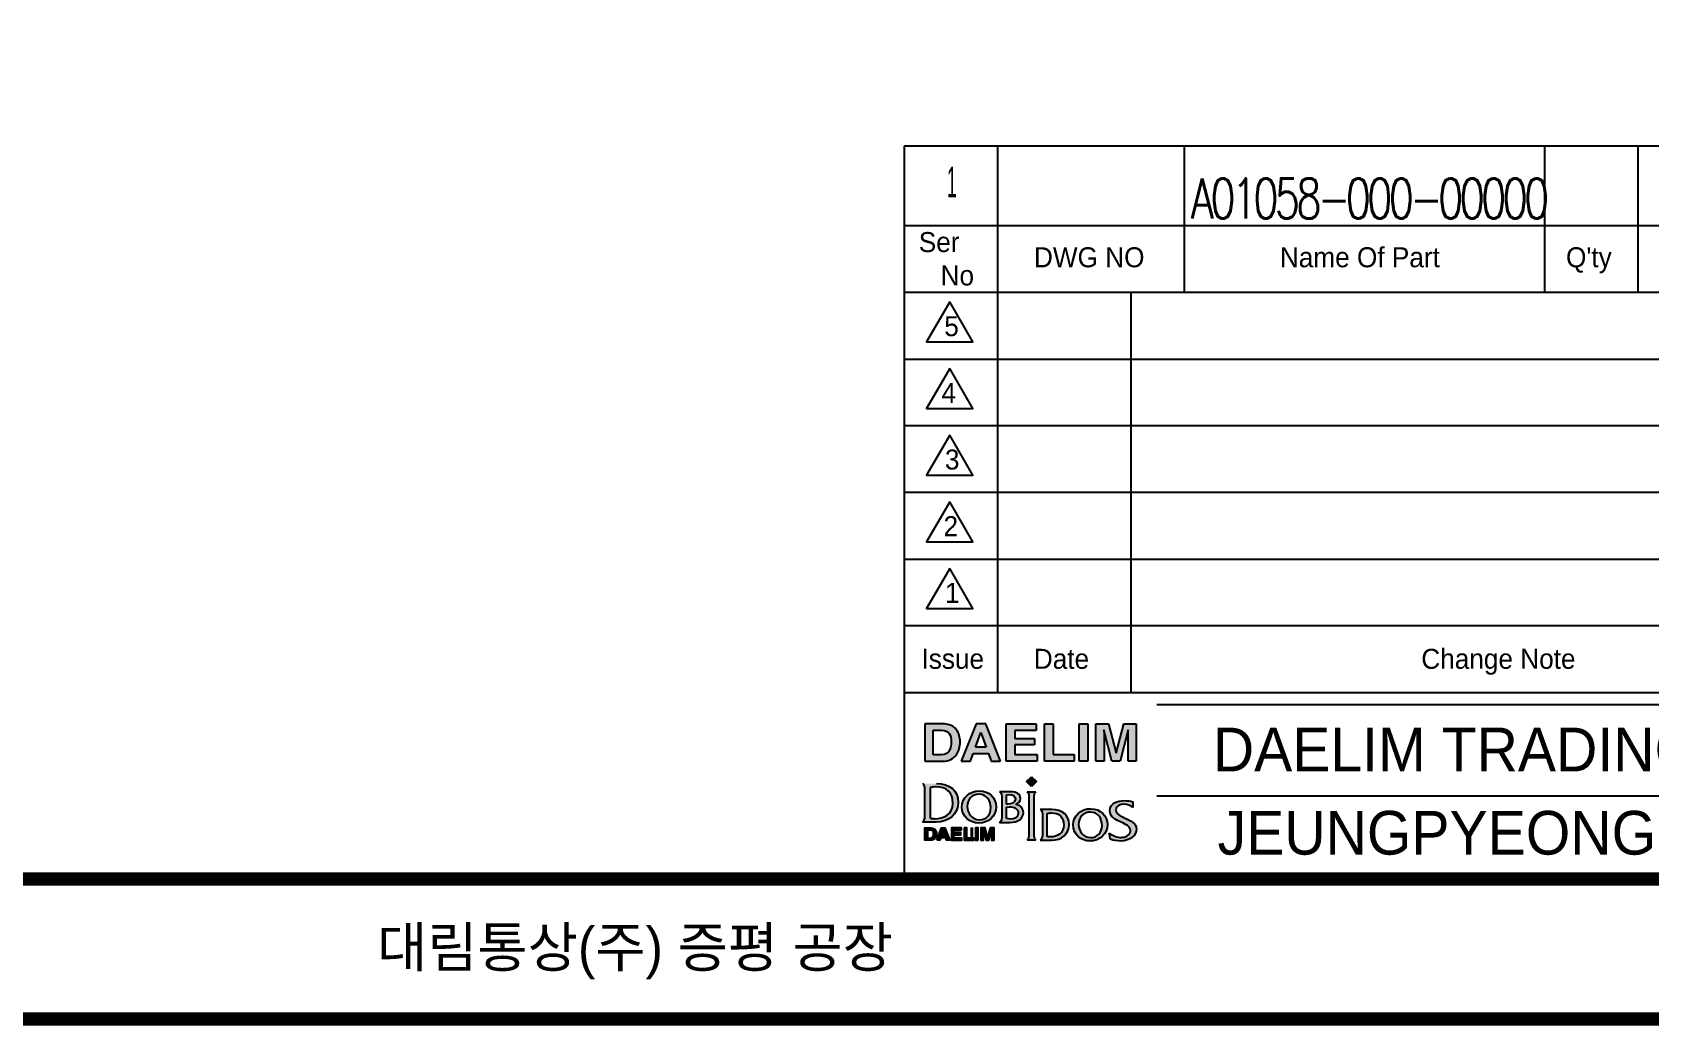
# Model space of a CAD drawing. Header units: millimetres. Extents: x 22 to 2359, y 6 to 1660.
# Drawn here: x 925 to 1598, y 6 to 419 of the extents above; entities that cross this region are included whole.
import ezdxf
from ezdxf.enums import TextEntityAlignment as Align

# ---------------------------------------------------------------- set-up
doc = ezdxf.new("R2010")
doc.units = ezdxf.units.MM
doc.layers.add('1', color=7, linetype='CONTINUOUS')
doc.layers.add('1LINE', color=7, linetype='CONTINUOUS')
doc.styles.add('DEFAULT', font='simplex.shx')
doc.styles.add('hangul2', font='')
doc.styles.get('hangul2').set_extended_font_data('Gulim')

msp = doc.modelspace()

# ---------------------------------------------------------------- hatches: boundary and pattern name
at = {"layer": '1LINE'}
h = msp.add_hatch(color=2, dxfattribs=at)
h.dxf.hatch_style = 2
edge = h.paths.add_edge_path()
edge.add_spline(control_points=[(1303.64, 131.3), (1303.64, 131.3), (1296.17, 131.3), (1296.17, 131.3), (1296.17, 131.3), (1296.17, 115.74), (1296.17, 115.74), (1296.17, 115.74), (1303.64, 115.74), (1303.64, 115.74), (1306.26, 115.74), (1308.21, 116.71), (1309.46, 118.65), (1310.38, 120.08), (1310.85, 121.83), (1310.85, 123.9), (1310.85, 124.72), (1310.73, 125.58), (1310.52, 126.48), (1310.3, 127.37), (1309.88, 128.21), (1309.28, 128.99), (1308.53, 129.94), (1307.54, 130.6), (1306.33, 130.97), (1305.61, 131.17), (1304.72, 131.28), (1303.64, 131.3)], knot_values=[0, 0, 0, 0, 1, 1, 1, 2, 2, 2, 3, 3, 3, 4, 4, 4, 5, 5, 5, 6, 6, 6, 7, 7, 7, 8, 8, 8, 9, 9, 9, 9], degree=3, periodic=0)
edge = h.paths.add_edge_path()
edge.add_spline(control_points=[(1303.03, 128.62), (1304.69, 128.62), (1305.8, 128.2), (1306.35, 127.35), (1306.89, 126.5), (1307.18, 125.27), (1307.18, 123.69), (1307.18, 122.53), (1306.99, 121.54), (1306.62, 120.7), (1305.95, 119.18), (1304.75, 118.42), (1303.03, 118.42), (1303.03, 118.42), (1299.68, 118.42), (1299.68, 118.42), (1299.68, 118.42), (1299.68, 128.62), (1299.68, 128.62), (1299.68, 128.62), (1303.03, 128.62), (1303.03, 128.62)], knot_values=[0, 0, 0, 0, 1, 1, 1, 2, 2, 2, 3, 3, 3, 4, 4, 4, 5, 5, 5, 6, 6, 6, 7, 7, 7, 7], degree=3, periodic=0)
h = msp.add_hatch(color=2, dxfattribs=at)
h.dxf.hatch_style = 2
edge = h.paths.add_edge_path()
edge.add_spline(control_points=[(1311.33, 115.74), (1311.33, 115.74), (1315.12, 115.74), (1315.12, 115.74), (1315.12, 115.74), (1316.3, 118.96), (1316.3, 118.96), (1316.3, 118.96), (1322.65, 118.96), (1322.65, 118.96), (1322.65, 118.96), (1323.79, 115.74), (1323.79, 115.74), (1323.79, 115.74), (1327.72, 115.74), (1327.72, 115.74), (1327.72, 115.74), (1321.62, 131.3), (1321.62, 131.3), (1321.62, 131.3), (1317.51, 131.3), (1317.51, 131.3), (1317.51, 131.3), (1311.33, 115.74), (1311.33, 115.74)], knot_values=[0, 0, 0, 0, 1, 1, 1, 2, 2, 2, 3, 3, 3, 4, 4, 4, 5, 5, 5, 6, 6, 6, 7, 7, 7, 8, 8, 8, 8], degree=3, periodic=0)
edge = h.paths.add_edge_path()
edge.add_spline(control_points=[(1319.52, 127.74), (1319.52, 127.74), (1321.7, 121.62), (1321.7, 121.62), (1321.7, 121.62), (1317.27, 121.62), (1317.27, 121.62), (1317.27, 121.62), (1319.52, 127.74), (1319.52, 127.74)], knot_values=[0, 0, 0, 0, 1, 1, 1, 2, 2, 2, 3, 3, 3, 3], degree=3, periodic=0)
h = msp.add_hatch(color=2, dxfattribs=at)
h.dxf.hatch_style = 2
edge = h.paths.add_edge_path()
edge.add_spline(control_points=[(1342.54, 128.54), (1342.54, 128.54), (1333.6, 128.54), (1333.6, 128.54), (1333.6, 128.54), (1333.6, 125.25), (1333.6, 125.25), (1333.6, 125.25), (1341.79, 125.25), (1341.79, 125.25), (1341.79, 125.25), (1341.79, 122.58), (1341.79, 122.58), (1341.79, 122.58), (1333.6, 122.58), (1333.6, 122.58), (1333.6, 122.58), (1333.6, 118.53), (1333.6, 118.53), (1333.6, 118.53), (1342.98, 118.53), (1342.98, 118.53), (1342.98, 118.53), (1342.98, 115.74), (1342.98, 115.74), (1342.98, 115.74), (1330.06, 115.74), (1330.06, 115.74), (1330.06, 115.74), (1330.06, 131.3), (1330.06, 131.3), (1330.06, 131.3), (1342.54, 131.3), (1342.54, 131.3), (1342.54, 131.3), (1342.54, 128.54), (1342.54, 128.54)], knot_values=[0, 0, 0, 0, 1, 1, 1, 2, 2, 2, 3, 3, 3, 4, 4, 4, 5, 5, 5, 6, 6, 6, 7, 7, 7, 8, 8, 8, 9, 9, 9, 10, 10, 10, 11, 11, 11, 12, 12, 12, 12], degree=3, periodic=0)
h = msp.add_hatch(color=2, dxfattribs=at)
h.dxf.hatch_style = 2
edge = h.paths.add_edge_path()
edge.add_spline(control_points=[(1346.04, 131.3), (1346.04, 131.3), (1349.64, 131.3), (1349.64, 131.3), (1349.64, 131.3), (1349.64, 118.53), (1349.64, 118.53), (1349.64, 118.53), (1358.26, 118.53), (1358.26, 118.53), (1358.26, 118.53), (1358.26, 115.74), (1358.26, 115.74), (1358.26, 115.74), (1346.04, 115.74), (1346.04, 115.74), (1346.04, 115.74), (1346.04, 131.3), (1346.04, 131.3)], knot_values=[0, 0, 0, 0, 1, 1, 1, 2, 2, 2, 3, 3, 3, 4, 4, 4, 5, 5, 5, 6, 6, 6, 6], degree=3, periodic=0)
h = msp.add_hatch(color=2, dxfattribs=at)
h.dxf.hatch_style = 2
edge = h.paths.add_edge_path()
edge.add_spline(control_points=[(1364.04, 115.74), (1364.04, 115.74), (1360.43, 115.74), (1360.43, 115.74), (1360.43, 115.74), (1360.43, 131.3), (1360.43, 131.3), (1360.43, 131.3), (1364.04, 131.3), (1364.04, 131.3), (1364.04, 131.3), (1364.04, 115.74), (1364.04, 115.74)], knot_values=[0, 0, 0, 0, 1, 1, 1, 2, 2, 2, 3, 3, 3, 4, 4, 4, 4], degree=3, periodic=0)
h = msp.add_hatch(color=2, dxfattribs=at)
h.dxf.hatch_style = 2
edge = h.paths.add_edge_path()
edge.add_spline(control_points=[(1378.95, 131.3), (1378.95, 131.3), (1384.15, 131.3), (1384.15, 131.3), (1384.15, 131.3), (1384.15, 115.74), (1384.15, 115.74), (1384.15, 115.74), (1380.79, 115.74), (1380.79, 115.74), (1380.79, 115.74), (1380.79, 126.26), (1380.79, 126.26), (1380.79, 126.57), (1380.8, 126.99), (1380.8, 127.54), (1380.82, 128.08), (1380.82, 128.5), (1380.82, 128.8), (1380.82, 128.8), (1377.52, 115.74), (1377.52, 115.74), (1377.52, 115.74), (1374, 115.74), (1374, 115.74), (1374, 115.74), (1370.73, 128.8), (1370.73, 128.8), (1370.73, 128.5), (1370.73, 128.08), (1370.75, 127.54), (1370.75, 126.99), (1370.75, 126.57), (1370.75, 126.26), (1370.75, 126.26), (1370.75, 115.74), (1370.75, 115.74), (1370.75, 115.74), (1367.4, 115.74), (1367.4, 115.74), (1367.4, 115.74), (1367.4, 131.3), (1367.4, 131.3), (1367.4, 131.3), (1372.66, 131.3), (1372.66, 131.3), (1372.66, 131.3), (1375.81, 119.07), (1375.81, 119.07), (1375.81, 119.07), (1378.95, 131.3), (1378.95, 131.3)], knot_values=[0, 0, 0, 0, 1, 1, 1, 2, 2, 2, 3, 3, 3, 4, 4, 4, 5, 5, 5, 6, 6, 6, 7, 7, 7, 8, 8, 8, 9, 9, 9, 10, 10, 10, 11, 11, 11, 12, 12, 12, 13, 13, 13, 14, 14, 14, 15, 15, 15, 16, 16, 16, 17, 17, 17, 17], degree=3, periodic=0)
h = msp.add_hatch(color=2, dxfattribs=at)
h.dxf.hatch_style = 2
h.paths.add_polyline_path([(1342.63, 107.28), (1340.58, 105.23), (1338.54, 107.28), (1340.58, 109.32)])
h = msp.add_hatch(color=2, dxfattribs=at)
h.dxf.hatch_style = 2
edge = h.paths.add_edge_path()
edge.add_spline(control_points=[(1298.47, 104.79), (1298.47, 104.79), (1298.36, 104.76), (1298.36, 104.76), (1298.36, 104.76), (1298.36, 92.04), (1298.36, 92.04), (1298.36, 92.04), (1298.48, 92.02), (1298.48, 92.02), (1299.07, 91.9), (1299.7, 91.84), (1300.4, 91.84), (1303.84, 91.84), (1307.86, 93.53), (1307.86, 98.3), (1307.86, 102.67), (1305.37, 105.07), (1300.84, 105.07), (1300.08, 105.07), (1299.31, 104.98), (1298.47, 104.79)], knot_values=[0, 0, 0, 0, 1, 1, 1, 2, 2, 2, 3, 3, 3, 4, 4, 4, 5, 5, 5, 6, 6, 6, 7, 7, 7, 7], degree=3, periodic=0)
edge = h.paths.add_edge_path()
edge.add_spline(control_points=[(1301.03, 106.48), (1306.6, 106.48), (1310.07, 103.46), (1310.07, 98.6), (1310.07, 93.79), (1306.3, 90.43), (1300.9, 90.43), (1300.9, 90.43), (1295.78, 90.43), (1295.25, 90.43), (1296.09, 91.13), (1296.18, 92.02), (1296.18, 93.05), (1296.18, 93.18), (1296.18, 93.31), (1296.18, 93.44), (1296.18, 93.44), (1296.18, 93.86), (1296.18, 93.86), (1296.18, 93.86), (1296.18, 103.22), (1296.18, 103.22), (1296.18, 103.22), (1296.18, 103.59), (1296.18, 103.59), (1296.18, 103.73), (1296.19, 103.87), (1296.19, 104.02), (1296.19, 104.95), (1296.1, 106), (1295.39, 106.48), (1296.14, 106.48), (1301.03, 106.48), (1301.03, 106.48)], knot_values=[0, 0, 0, 0, 1, 1, 1, 2, 2, 2, 3, 3, 3, 4, 4, 4, 5, 5, 5, 6, 6, 6, 7, 7, 7, 8, 8, 8, 9, 9, 9, 10, 10, 10, 11, 11, 11, 11], degree=3, periodic=0)
h = msp.add_hatch(color=2, dxfattribs=at)
h.dxf.hatch_style = 2
edge = h.paths.add_edge_path()
edge.add_spline(control_points=[(1318.91, 103.41), (1314.83, 103.51), (1311.63, 100.42), (1311.63, 96.72), (1311.63, 92.74), (1314.87, 89.98), (1318.72, 89.98), (1322.59, 89.98), (1325.87, 92.86), (1325.87, 96.82), (1325.87, 100.32), (1322.99, 103.43), (1318.91, 103.41)], knot_values=[0, 0, 0, 0, 1, 1, 1, 2, 2, 2, 3, 3, 3, 4, 4, 4, 4], degree=3, periodic=0)
edge = h.paths.add_edge_path()
edge.add_spline(control_points=[(1318.78, 102.01), (1321.85, 102.01), (1323.65, 99.27), (1323.65, 96.43), (1323.65, 93.54), (1321.77, 91.38), (1318.82, 91.38), (1315.77, 91.38), (1313.84, 94.18), (1313.84, 96.9), (1313.84, 99.83), (1315.77, 102.01), (1318.78, 102.01)], knot_values=[0, 0, 0, 0, 1, 1, 1, 2, 2, 2, 3, 3, 3, 4, 4, 4, 4], degree=3, periodic=0)
h = msp.add_hatch(color=2, dxfattribs=at)
h.dxf.hatch_style = 2
edge = h.paths.add_edge_path()
edge.add_spline(control_points=[(1330.15, 97.93), (1330.15, 97.93), (1330.15, 101.74), (1330.15, 101.74), (1330.15, 101.74), (1331.45, 101.87), (1331.45, 101.87), (1332.62, 101.99), (1333.86, 101.29), (1333.86, 99.95), (1333.86, 98.36), (1332.06, 97.93), (1330.79, 97.93), (1330.79, 97.93), (1330.15, 97.93), (1330.15, 97.93)], knot_values=[0, 0, 0, 0, 1, 1, 1, 2, 2, 2, 3, 3, 3, 4, 4, 4, 5, 5, 5, 5], degree=3, periodic=0)
edge = h.paths.add_edge_path()
edge.add_spline(control_points=[(1328.17, 93.03), (1328.17, 92.14), (1328.29, 90.72), (1327.32, 90.35), (1327.32, 90.35), (1327.32, 90.29), (1327.32, 90.29), (1327.32, 90.29), (1330.52, 90.29), (1330.52, 90.29), (1331.98, 90.29), (1333.51, 90.23), (1334.87, 90.9), (1336.18, 91.52), (1337.21, 92.8), (1337.21, 94.29), (1337.21, 96.2), (1335.79, 97.37), (1334.04, 97.73), (1335.15, 98.22), (1335.98, 98.96), (1335.98, 100.26), (1335.98, 101.99), (1334.49, 103.08), (1331.92, 103.08), (1331.92, 103.08), (1327.32, 103.08), (1327.32, 103.08), (1327.32, 103.08), (1327.32, 103.02), (1327.32, 103.02), (1328.31, 102.65), (1328.17, 101.23), (1328.17, 100.36), (1328.17, 100.36), (1328.17, 93.03), (1328.17, 93.03)], knot_values=[0, 0, 0, 0, 1, 1, 1, 2, 2, 2, 3, 3, 3, 4, 4, 4, 5, 5, 5, 6, 6, 6, 7, 7, 7, 8, 8, 8, 9, 9, 9, 10, 10, 10, 11, 11, 11, 12, 12, 12, 12], degree=3, periodic=0)
edge = h.paths.add_edge_path()
edge.add_spline(control_points=[(1330.15, 91.85), (1330.15, 91.85), (1330.15, 96.65), (1330.15, 96.65), (1330.15, 96.65), (1331.51, 96.72), (1331.51, 96.72), (1333.22, 96.82), (1335.05, 96.01), (1335.05, 94.12), (1335.05, 92.27), (1333.44, 91.54), (1331.84, 91.69), (1331.84, 91.69), (1330.15, 91.85), (1330.15, 91.85)], knot_values=[0, 0, 0, 0, 1, 1, 1, 2, 2, 2, 3, 3, 3, 4, 4, 4, 5, 5, 5, 5], degree=3, periodic=0)
h = msp.add_hatch(color=2, dxfattribs=at)
h.dxf.hatch_style = 2
edge = h.paths.add_edge_path()
edge.add_spline(control_points=[(1339.59, 100.34), (1339.59, 101.23), (1339.73, 102.65), (1338.73, 103.02), (1338.73, 103.02), (1338.73, 103.08), (1338.73, 103.08), (1338.73, 103.08), (1342.43, 103.08), (1342.43, 103.08), (1342.43, 103.08), (1342.43, 103.02), (1342.43, 103.02), (1341.46, 102.65), (1341.57, 101.21), (1341.57, 100.34), (1341.57, 100.34), (1341.57, 85.59), (1341.57, 85.59), (1341.57, 84.72), (1341.46, 83.3), (1342.43, 82.93), (1342.43, 82.93), (1342.43, 82.87), (1342.43, 82.87), (1342.43, 82.87), (1338.73, 82.87), (1338.73, 82.87), (1338.73, 82.87), (1338.73, 82.93), (1338.73, 82.93), (1339.71, 83.28), (1339.59, 84.72), (1339.59, 85.59), (1339.59, 85.59), (1339.59, 100.34), (1339.59, 100.34)], knot_values=[0, 0, 0, 0, 1, 1, 1, 2, 2, 2, 3, 3, 3, 4, 4, 4, 5, 5, 5, 6, 6, 6, 7, 7, 7, 8, 8, 8, 9, 9, 9, 10, 10, 10, 11, 11, 11, 12, 12, 12, 12], degree=3, periodic=0)
h = msp.add_hatch(color=2, dxfattribs=at)
h.dxf.hatch_style = 2
edge = h.paths.add_edge_path()
edge.add_spline(control_points=[(1345.1, 85.66), (1345.1, 84.52), (1345.21, 83.58), (1344.24, 82.92), (1344.24, 82.92), (1344.24, 82.87), (1344.24, 82.87), (1344.24, 82.87), (1348.91, 82.87), (1348.91, 82.87), (1353.26, 82.87), (1356.19, 85.55), (1356.19, 89.37), (1356.19, 93.24), (1353.43, 95.65), (1349, 95.65), (1349, 95.65), (1344.24, 95.65), (1344.24, 95.65), (1344.24, 95.65), (1344.24, 95.59), (1344.24, 95.59), (1345.23, 95.3), (1345.1, 93.88), (1345.1, 92.99), (1345.1, 92.99), (1345.1, 85.66), (1345.1, 85.66)], knot_values=[0, 0, 0, 0, 1, 1, 1, 2, 2, 2, 3, 3, 3, 4, 4, 4, 5, 5, 5, 6, 6, 6, 7, 7, 7, 8, 8, 8, 9, 9, 9, 9], degree=3, periodic=0)
edge = h.paths.add_edge_path()
edge.add_spline(control_points=[(1347.08, 94.04), (1347.66, 94.17), (1348.24, 94.25), (1348.83, 94.25), (1352.07, 94.25), (1353.98, 92.54), (1353.98, 89.14), (1353.98, 85.78), (1351.39, 84.26), (1348.5, 84.26), (1348.01, 84.26), (1347.54, 84.3), (1347.08, 84.4), (1347.08, 84.4), (1347.08, 94.04), (1347.08, 94.04)], knot_values=[0, 0, 0, 0, 1, 1, 1, 2, 2, 2, 3, 3, 3, 4, 4, 4, 5, 5, 5, 5], degree=3, periodic=0)
h = msp.add_hatch(color=2, dxfattribs=at)
h.dxf.hatch_style = 2
edge = h.paths.add_edge_path()
edge.add_spline(control_points=[(1365.22, 95.98), (1361.14, 96.08), (1357.93, 92.99), (1357.93, 89.3), (1357.93, 85.31), (1361.17, 82.55), (1365.02, 82.55), (1368.89, 82.55), (1372.17, 85.43), (1372.17, 89.39), (1372.17, 92.89), (1369.3, 96), (1365.22, 95.98)], knot_values=[0, 0, 0, 0, 1, 1, 1, 2, 2, 2, 3, 3, 3, 4, 4, 4, 4], degree=3, periodic=0)
edge = h.paths.add_edge_path()
edge.add_spline(control_points=[(1365.08, 94.58), (1368.15, 94.58), (1369.96, 91.84), (1369.96, 89), (1369.96, 86.11), (1368.07, 83.95), (1365.12, 83.95), (1362.07, 83.95), (1360.14, 86.75), (1360.14, 89.47), (1360.14, 92.41), (1362.07, 94.58), (1365.08, 94.58)], knot_values=[0, 0, 0, 0, 1, 1, 1, 2, 2, 2, 3, 3, 3, 4, 4, 4, 4], degree=3, periodic=0)
h = msp.add_hatch(color=2, dxfattribs=at)
h.dxf.hatch_style = 2
edge = h.paths.add_edge_path()
edge.add_spline(control_points=[(1377.74, 82.54), (1376.18, 82.54), (1374.73, 82.79), (1373.43, 83.26), (1373.4, 83.39), (1372.97, 85.24), (1372.83, 85.85), (1374.3, 84.71), (1376.21, 84.03), (1378.01, 84.03), (1379.56, 84.03), (1381.71, 84.98), (1381.71, 86.76), (1381.71, 88.65), (1379.83, 89.49), (1377.84, 90.38), (1375.55, 91.4), (1373.18, 92.46), (1373.18, 95.19), (1373.18, 98.27), (1376.45, 99.36), (1379.25, 99.36), (1380.49, 99.36), (1381.68, 99.18), (1382.8, 98.85), (1382.8, 98.66), (1382.8, 97.01), (1382.8, 96.51), (1381.83, 97.34), (1380.41, 97.88), (1379.05, 97.88), (1377.51, 97.88), (1375.7, 97.25), (1375.7, 95.47), (1375.7, 93.8), (1377.59, 92.94), (1379.58, 92.03), (1381.87, 90.98), (1384.24, 89.9), (1384.24, 87.53), (1384.24, 85.13), (1381.75, 82.54), (1377.74, 82.54)], knot_values=[0, 0, 0, 0, 1, 1, 1, 2, 2, 2, 3, 3, 3, 4, 4, 4, 5, 5, 5, 6, 6, 6, 7, 7, 7, 8, 8, 8, 9, 9, 9, 10, 10, 10, 11, 11, 11, 12, 12, 12, 13, 13, 13, 14, 14, 14, 14], degree=3, periodic=0)
h = msp.add_hatch(color=2, dxfattribs=at)
h.dxf.hatch_style = 2
edge = h.paths.add_edge_path()
edge.add_spline(control_points=[(1298.64, 87.98), (1298.64, 87.98), (1296.19, 87.98), (1296.19, 87.98), (1296.19, 87.98), (1296.19, 82.87), (1296.19, 82.87), (1296.19, 82.87), (1298.64, 82.87), (1298.64, 82.87), (1299.49, 82.87), (1300.13, 83.19), (1300.54, 83.83), (1300.84, 84.3), (1301, 84.87), (1301, 85.55), (1301, 85.82), (1300.96, 86.1), (1300.89, 86.39), (1300.82, 86.69), (1300.68, 86.96), (1300.49, 87.22), (1300.24, 87.53), (1299.92, 87.75), (1299.52, 87.87), (1299.28, 87.93), (1298.99, 87.97), (1298.64, 87.98)], knot_values=[0, 0, 0, 0, 1, 1, 1, 2, 2, 2, 3, 3, 3, 4, 4, 4, 5, 5, 5, 6, 6, 6, 7, 7, 7, 8, 8, 8, 9, 9, 9, 9], degree=3, periodic=0)
edge = h.paths.add_edge_path()
edge.add_spline(control_points=[(1298.44, 87.1), (1298.98, 87.1), (1299.34, 86.96), (1299.52, 86.68), (1299.7, 86.4), (1299.8, 86), (1299.8, 85.48), (1299.8, 85.1), (1299.74, 84.77), (1299.61, 84.5), (1299.39, 84), (1299, 83.75), (1298.44, 83.75), (1298.44, 83.75), (1297.34, 83.75), (1297.34, 83.75), (1297.34, 83.75), (1297.34, 87.1), (1297.34, 87.1), (1297.34, 87.1), (1298.44, 87.1), (1298.44, 87.1)], knot_values=[0, 0, 0, 0, 1, 1, 1, 2, 2, 2, 3, 3, 3, 4, 4, 4, 5, 5, 5, 6, 6, 6, 7, 7, 7, 7], degree=3, periodic=0)
h = msp.add_hatch(color=2, dxfattribs=at)
h.dxf.hatch_style = 2
edge = h.paths.add_edge_path()
edge.add_spline(control_points=[(1301.16, 82.87), (1301.16, 82.87), (1302.4, 82.87), (1302.4, 82.87), (1302.4, 82.87), (1302.79, 83.93), (1302.79, 83.93), (1302.79, 83.93), (1304.87, 83.93), (1304.87, 83.93), (1304.87, 83.93), (1305.25, 82.87), (1305.25, 82.87), (1305.25, 82.87), (1306.53, 82.87), (1306.53, 82.87), (1306.53, 82.87), (1304.53, 87.98), (1304.53, 87.98), (1304.53, 87.98), (1303.18, 87.98), (1303.18, 87.98), (1303.18, 87.98), (1301.16, 82.87), (1301.16, 82.87)], knot_values=[0, 0, 0, 0, 1, 1, 1, 2, 2, 2, 3, 3, 3, 4, 4, 4, 5, 5, 5, 6, 6, 6, 7, 7, 7, 8, 8, 8, 8], degree=3, periodic=0)
edge = h.paths.add_edge_path()
edge.add_spline(control_points=[(1303.84, 86.81), (1303.84, 86.81), (1304.56, 84.8), (1304.56, 84.8), (1304.56, 84.8), (1303.11, 84.8), (1303.11, 84.8), (1303.11, 84.8), (1303.84, 86.81), (1303.84, 86.81)], knot_values=[0, 0, 0, 0, 1, 1, 1, 2, 2, 2, 3, 3, 3, 3], degree=3, periodic=0)
h = msp.add_hatch(color=2, dxfattribs=at)
h.dxf.hatch_style = 2
edge = h.paths.add_edge_path()
edge.add_spline(control_points=[(1311.39, 87.07), (1311.39, 87.07), (1308.46, 87.07), (1308.46, 87.07), (1308.46, 87.07), (1308.46, 85.99), (1308.46, 85.99), (1308.46, 85.99), (1311.15, 85.99), (1311.15, 85.99), (1311.15, 85.99), (1311.15, 85.12), (1311.15, 85.12), (1311.15, 85.12), (1308.46, 85.12), (1308.46, 85.12), (1308.46, 85.12), (1308.46, 83.79), (1308.46, 83.79), (1308.46, 83.79), (1311.54, 83.79), (1311.54, 83.79), (1311.54, 83.79), (1311.54, 82.87), (1311.54, 82.87), (1311.54, 82.87), (1307.3, 82.87), (1307.3, 82.87), (1307.3, 82.87), (1307.3, 87.98), (1307.3, 87.98), (1307.3, 87.98), (1311.39, 87.98), (1311.39, 87.98), (1311.39, 87.98), (1311.39, 87.07), (1311.39, 87.07)], knot_values=[0, 0, 0, 0, 1, 1, 1, 2, 2, 2, 3, 3, 3, 4, 4, 4, 5, 5, 5, 6, 6, 6, 7, 7, 7, 8, 8, 8, 9, 9, 9, 10, 10, 10, 11, 11, 11, 12, 12, 12, 12], degree=3, periodic=0)
h = msp.add_hatch(color=2, dxfattribs=at)
h.dxf.hatch_style = 2
edge = h.paths.add_edge_path()
edge.add_spline(control_points=[(1312.54, 87.98), (1312.54, 87.98), (1313.72, 87.98), (1313.72, 87.98), (1313.72, 87.98), (1313.72, 83.79), (1313.72, 83.79), (1313.72, 83.79), (1316.55, 83.79), (1316.55, 83.79), (1316.55, 83.79), (1316.55, 82.87), (1316.55, 82.87), (1316.55, 82.87), (1312.54, 82.87), (1312.54, 82.87), (1312.54, 82.87), (1312.54, 87.98), (1312.54, 87.98)], knot_values=[0, 0, 0, 0, 1, 1, 1, 2, 2, 2, 3, 3, 3, 4, 4, 4, 5, 5, 5, 6, 6, 6, 6], degree=3, periodic=0)
h = msp.add_hatch(color=2, dxfattribs=at)
h.dxf.hatch_style = 2
edge = h.paths.add_edge_path()
edge.add_spline(control_points=[(1316.35, 83.2), (1316.35, 83.2), (1315.16, 83.2), (1315.16, 83.2), (1315.16, 83.2), (1315.16, 88.3), (1315.16, 88.3), (1315.16, 88.3), (1316.35, 88.3), (1316.35, 88.3), (1316.35, 88.3), (1316.35, 83.2), (1316.35, 83.2)], knot_values=[0, 0, 0, 0, 1, 1, 1, 2, 2, 2, 3, 3, 3, 4, 4, 4, 4], degree=3, periodic=0)
h = msp.add_hatch(color=2, dxfattribs=at)
h.dxf.hatch_style = 2
edge = h.paths.add_edge_path()
edge.add_spline(control_points=[(1318.44, 82.87), (1318.44, 82.87), (1317.26, 82.87), (1317.26, 82.87), (1317.26, 82.87), (1317.26, 87.98), (1317.26, 87.98), (1317.26, 87.98), (1318.44, 87.98), (1318.44, 87.98), (1318.44, 87.98), (1318.44, 82.87), (1318.44, 82.87)], knot_values=[0, 0, 0, 0, 1, 1, 1, 2, 2, 2, 3, 3, 3, 4, 4, 4, 4], degree=3, periodic=0)
h = msp.add_hatch(color=2, dxfattribs=at)
h.dxf.hatch_style = 2
edge = h.paths.add_edge_path()
edge.add_spline(control_points=[(1323.33, 87.98), (1323.33, 87.98), (1325.04, 87.98), (1325.04, 87.98), (1325.04, 87.98), (1325.04, 82.87), (1325.04, 82.87), (1325.04, 82.87), (1323.94, 82.87), (1323.94, 82.87), (1323.94, 82.87), (1323.94, 86.32), (1323.94, 86.32), (1323.94, 86.42), (1323.94, 86.56), (1323.94, 86.74), (1323.95, 86.92), (1323.95, 87.06), (1323.95, 87.16), (1323.95, 87.16), (1322.87, 82.87), (1322.87, 82.87), (1322.87, 82.87), (1321.71, 82.87), (1321.71, 82.87), (1321.71, 82.87), (1320.64, 87.16), (1320.64, 87.16), (1320.64, 87.06), (1320.64, 86.92), (1320.65, 86.74), (1320.65, 86.56), (1320.65, 86.42), (1320.65, 86.32), (1320.65, 86.32), (1320.65, 82.87), (1320.65, 82.87), (1320.65, 82.87), (1319.55, 82.87), (1319.55, 82.87), (1319.55, 82.87), (1319.55, 87.98), (1319.55, 87.98), (1319.55, 87.98), (1321.27, 87.98), (1321.27, 87.98), (1321.27, 87.98), (1322.3, 83.97), (1322.3, 83.97), (1322.3, 83.97), (1323.33, 87.98), (1323.33, 87.98)], knot_values=[0, 0, 0, 0, 1, 1, 1, 2, 2, 2, 3, 3, 3, 4, 4, 4, 5, 5, 5, 6, 6, 6, 7, 7, 7, 8, 8, 8, 9, 9, 9, 10, 10, 10, 11, 11, 11, 12, 12, 12, 13, 13, 13, 14, 14, 14, 15, 15, 15, 16, 16, 16, 17, 17, 17, 17], degree=3, periodic=0)

# ---------------------------------------------------------------- linework, layer by layer
at = {"layer": '1LINE', "color": 3}
for p, q in [((1287.61, 372.01), (2264.53, 372.01)), ((1287.61, 372.01), (1287.61, 66.72)), ((1326.46, 372.01), (1326.46, 144.43)), ((1404.17, 372.01), (1404.17, 310.96)), ((1554.04, 372.01), (1554.04, 310.96)), ((1592.9, 372.01), (1592.9, 310.96)), ((1287.61, 338.71), (2264.53, 338.71)), ((1287.61, 310.96), (2264.53, 310.96)), ((1381.97, 310.96), (1381.97, 144.43)), ((1287.61, 283.2), (1914.84, 283.2)), ((1287.61, 255.45), (1837.13, 255.45)), ((1287.61, 227.7), (2264.53, 227.7)), ((1287.61, 199.94), (1914.84, 199.94)), ((1287.61, 172.19), (1837.13, 172.19)), ((1287.61, 144.43), (2264.53, 144.43))]:
    msp.add_line(p, q, dxfattribs=at)
at = {"layer": '1LINE', "color": 4}
for p, q in [((1392.72, 139.34), (1742.77, 139.34)), ((1392.72, 101.33), (1742.77, 101.33))]:
    msp.add_line(p, q, dxfattribs=at)
at = {"layer": '1LINE', "color": 2}
for p, q in [((1338.54, 107.28), (1340.58, 109.32)), ((1340.58, 109.32), (1342.63, 107.28)), ((1340.58, 105.23), (1338.54, 107.28)), ((1342.63, 107.28), (1340.58, 105.23))]:
    msp.add_line(p, q, dxfattribs=at)
at = {"layer": '1LINE', "color": 4, "const_width": 5.55}
for points in [[(24.82, 8.44), (2356.12, 8.44), (2356.12, 1657), (24.82, 1657)], [(116.41, 66.72), (2264.53, 66.72), (2264.53, 1598.72), (116.41, 1598.72)]]:
    msp.add_lwpolyline(points, close=True, dxfattribs=at)
at = {"layer": '1LINE', "color": 4}
for points in [[(1306.54, 307.01), (1296.92, 290.35), (1316.15, 290.35)], [(1306.54, 279.25), (1296.92, 262.6), (1316.15, 262.6)], [(1306.54, 251.5), (1296.92, 234.85), (1316.15, 234.85)], [(1306.54, 223.75), (1296.92, 207.09), (1316.15, 207.09)], [(1306.54, 195.99), (1296.92, 179.34), (1316.15, 179.34)]]:
    msp.add_lwpolyline(points, close=True, dxfattribs=at)
at = {"layer": '1LINE', "color": 2}
for points in [[(1303.64, 131.3), (1303.64, 131.3), (1296.17, 131.3), (1296.17, 131.3)], [(1296.17, 131.3), (1296.17, 131.3), (1296.17, 115.74), (1296.17, 115.74)], [(1299.68, 118.42), (1299.68, 118.42), (1299.68, 128.62), (1299.68, 128.62)], [(1299.68, 128.62), (1299.68, 128.62), (1303.03, 128.62), (1303.03, 128.62)], [(1303.03, 128.62), (1304.69, 128.62), (1305.8, 128.2), (1306.35, 127.35)], [(1306.33, 130.97), (1305.61, 131.17), (1304.72, 131.28), (1303.64, 131.3)], [(1309.28, 128.99), (1308.53, 129.94), (1307.54, 130.6), (1306.33, 130.97)], [(1310.52, 126.48), (1310.3, 127.37), (1309.88, 128.21), (1309.28, 128.99)], [(1317.51, 131.3), (1317.51, 131.3), (1311.33, 115.74), (1311.33, 115.74)], [(1321.62, 131.3), (1321.62, 131.3), (1317.51, 131.3), (1317.51, 131.3)], [(1327.72, 115.74), (1327.72, 115.74), (1321.62, 131.3), (1321.62, 131.3)], [(1330.06, 115.74), (1330.06, 115.74), (1330.06, 131.3), (1330.06, 131.3)], [(1330.06, 131.3), (1330.06, 131.3), (1342.54, 131.3), (1342.54, 131.3)], [(1342.54, 128.54), (1342.54, 128.54), (1333.6, 128.54), (1333.6, 128.54)], [(1333.6, 128.54), (1333.6, 128.54), (1333.6, 125.25), (1333.6, 125.25)], [(1342.54, 131.3), (1342.54, 131.3), (1342.54, 128.54), (1342.54, 128.54)], [(1346.04, 131.3), (1346.04, 131.3), (1349.64, 131.3), (1349.64, 131.3)], [(1346.04, 115.74), (1346.04, 115.74), (1346.04, 131.3), (1346.04, 131.3)], [(1349.64, 131.3), (1349.64, 131.3), (1349.64, 118.53), (1349.64, 118.53)], [(1360.43, 115.74), (1360.43, 115.74), (1360.43, 131.3), (1360.43, 131.3)], [(1360.43, 131.3), (1360.43, 131.3), (1364.04, 131.3), (1364.04, 131.3)], [(1364.04, 131.3), (1364.04, 131.3), (1364.04, 115.74), (1364.04, 115.74)], [(1367.4, 115.74), (1367.4, 115.74), (1367.4, 131.3), (1367.4, 131.3)], [(1367.4, 131.3), (1367.4, 131.3), (1372.66, 131.3), (1372.66, 131.3)], [(1374, 115.74), (1374, 115.74), (1370.73, 128.8), (1370.73, 128.8)], [(1370.73, 128.8), (1370.73, 128.5), (1370.73, 128.08), (1370.75, 127.54)], [(1372.66, 131.3), (1372.66, 131.3), (1375.81, 119.07), (1375.81, 119.07)], [(1375.81, 119.07), (1375.81, 119.07), (1378.95, 131.3), (1378.95, 131.3)], [(1380.82, 128.8), (1380.82, 128.8), (1377.52, 115.74), (1377.52, 115.74)], [(1378.95, 131.3), (1378.95, 131.3), (1384.15, 131.3), (1384.15, 131.3)], [(1380.8, 127.54), (1380.82, 128.08), (1380.82, 128.5), (1380.82, 128.8)], [(1384.15, 131.3), (1384.15, 131.3), (1384.15, 115.74), (1384.15, 115.74)], [(1317.27, 121.62), (1317.27, 121.62), (1319.52, 127.74), (1319.52, 127.74)], [(1321.7, 121.62), (1321.7, 121.62), (1317.27, 121.62), (1317.27, 121.62)], [(1319.52, 127.74), (1319.52, 127.74), (1321.7, 121.62), (1321.7, 121.62)], [(1333.6, 125.25), (1333.6, 125.25), (1341.79, 125.25), (1341.79, 125.25)], [(1341.79, 122.58), (1341.79, 122.58), (1333.6, 122.58), (1333.6, 122.58)], [(1333.6, 122.58), (1333.6, 122.58), (1333.6, 118.53), (1333.6, 118.53)], [(1341.79, 125.25), (1341.79, 125.25), (1341.79, 122.58), (1341.79, 122.58)], [(1370.75, 127.54), (1370.75, 126.99), (1370.75, 126.57), (1370.75, 126.26)], [(1370.75, 126.26), (1370.75, 126.26), (1370.75, 115.74), (1370.75, 115.74)], [(1380.79, 126.26), (1380.79, 126.57), (1380.8, 126.99), (1380.8, 127.54)], [(1380.79, 115.74), (1380.79, 115.74), (1380.79, 126.26), (1380.79, 126.26)], [(1296.17, 115.74), (1296.17, 115.74), (1303.64, 115.74), (1303.64, 115.74)], [(1303.03, 118.42), (1303.03, 118.42), (1299.68, 118.42), (1299.68, 118.42)], [(1306.62, 120.7), (1305.95, 119.18), (1304.75, 118.42), (1303.03, 118.42)], [(1303.64, 115.74), (1306.26, 115.74), (1308.21, 116.71), (1309.46, 118.65)], [(1311.33, 115.74), (1311.33, 115.74), (1315.12, 115.74), (1315.12, 115.74)], [(1315.12, 115.74), (1315.12, 115.74), (1316.3, 118.96), (1316.3, 118.96)], [(1316.3, 118.96), (1316.3, 118.96), (1322.65, 118.96), (1322.65, 118.96)], [(1322.65, 118.96), (1322.65, 118.96), (1323.79, 115.74), (1323.79, 115.74)], [(1323.79, 115.74), (1323.79, 115.74), (1327.72, 115.74), (1327.72, 115.74)], [(1342.98, 115.74), (1342.98, 115.74), (1330.06, 115.74), (1330.06, 115.74)], [(1333.6, 118.53), (1333.6, 118.53), (1342.98, 118.53), (1342.98, 118.53)], [(1342.98, 118.53), (1342.98, 118.53), (1342.98, 115.74), (1342.98, 115.74)], [(1358.26, 115.74), (1358.26, 115.74), (1346.04, 115.74), (1346.04, 115.74)], [(1349.64, 118.53), (1349.64, 118.53), (1358.26, 118.53), (1358.26, 118.53)], [(1358.26, 118.53), (1358.26, 118.53), (1358.26, 115.74), (1358.26, 115.74)], [(1364.04, 115.74), (1364.04, 115.74), (1360.43, 115.74), (1360.43, 115.74)], [(1370.75, 115.74), (1370.75, 115.74), (1367.4, 115.74), (1367.4, 115.74)], [(1377.52, 115.74), (1377.52, 115.74), (1374, 115.74), (1374, 115.74)], [(1384.15, 115.74), (1384.15, 115.74), (1380.79, 115.74), (1380.79, 115.74)], [(1296.18, 103.22), (1296.18, 103.22), (1296.18, 103.59), (1296.18, 103.59)], [(1296.18, 93.86), (1296.18, 93.86), (1296.18, 103.22), (1296.18, 103.22)], [(1298.47, 104.79), (1298.47, 104.79), (1298.36, 104.76), (1298.36, 104.76)], [(1298.36, 104.76), (1298.36, 104.76), (1298.36, 92.04), (1298.36, 92.04)], [(1331.92, 103.08), (1331.92, 103.08), (1327.32, 103.08), (1327.32, 103.08)], [(1327.32, 103.08), (1327.32, 103.08), (1327.32, 103.02), (1327.32, 103.02)], [(1327.32, 103.02), (1328.31, 102.65), (1328.17, 101.23), (1328.17, 100.36)], [(1330.15, 101.74), (1330.15, 101.74), (1331.45, 101.87), (1331.45, 101.87)], [(1330.15, 97.93), (1330.15, 97.93), (1330.15, 101.74), (1330.15, 101.74)], [(1338.73, 103.02), (1338.73, 103.02), (1338.73, 103.08), (1338.73, 103.08)], [(1338.73, 103.08), (1338.73, 103.08), (1342.43, 103.08), (1342.43, 103.08)], [(1339.59, 100.34), (1339.59, 101.23), (1339.73, 102.65), (1338.73, 103.02)], [(1342.43, 103.02), (1341.46, 102.65), (1341.57, 101.21), (1341.57, 100.34)], [(1342.43, 103.08), (1342.43, 103.08), (1342.43, 103.02), (1342.43, 103.02)], [(1328.17, 100.36), (1328.17, 100.36), (1328.17, 93.03), (1328.17, 93.03)], [(1330.79, 97.93), (1330.79, 97.93), (1330.15, 97.93), (1330.15, 97.93)], [(1330.15, 96.65), (1330.15, 96.65), (1331.51, 96.72), (1331.51, 96.72)], [(1330.15, 91.85), (1330.15, 91.85), (1330.15, 96.65), (1330.15, 96.65)], [(1339.59, 85.59), (1339.59, 85.59), (1339.59, 100.34), (1339.59, 100.34)], [(1341.57, 100.34), (1341.57, 100.34), (1341.57, 85.59), (1341.57, 85.59)], [(1349, 95.65), (1349, 95.65), (1344.24, 95.65), (1344.24, 95.65)], [(1344.24, 95.65), (1344.24, 95.65), (1344.24, 95.59), (1344.24, 95.59)], [(1344.24, 95.59), (1345.23, 95.3), (1345.1, 93.88), (1345.1, 92.99)], [(1382.8, 98.85), (1382.8, 98.66), (1382.8, 97.01), (1382.8, 96.51)], [(1300.9, 90.43), (1300.9, 90.43), (1295.78, 90.43), (1295.25, 90.43)], [(1296.18, 93.44), (1296.18, 93.44), (1296.18, 93.86), (1296.18, 93.86)], [(1298.36, 92.04), (1298.36, 92.04), (1298.48, 92.02), (1298.48, 92.02)], [(1328.17, 93.03), (1328.17, 92.14), (1328.29, 90.72), (1327.32, 90.35)], [(1327.32, 90.35), (1327.32, 90.35), (1327.32, 90.29), (1327.32, 90.29)], [(1327.32, 90.29), (1327.32, 90.29), (1330.52, 90.29), (1330.52, 90.29)], [(1331.84, 91.69), (1331.84, 91.69), (1330.15, 91.85), (1330.15, 91.85)], [(1330.52, 90.29), (1331.98, 90.29), (1333.51, 90.23), (1334.87, 90.9)], [(1345.1, 92.99), (1345.1, 92.99), (1345.1, 85.66), (1345.1, 85.66)], [(1347.08, 84.4), (1347.08, 84.4), (1347.08, 94.04), (1347.08, 94.04)], [(1338.73, 82.93), (1339.71, 83.28), (1339.59, 84.72), (1339.59, 85.59)], [(1338.73, 82.87), (1338.73, 82.87), (1338.73, 82.93), (1338.73, 82.93)], [(1342.43, 82.87), (1342.43, 82.87), (1338.73, 82.87), (1338.73, 82.87)], [(1341.57, 85.59), (1341.57, 84.72), (1341.46, 83.3), (1342.43, 82.93)], [(1342.43, 82.93), (1342.43, 82.93), (1342.43, 82.87), (1342.43, 82.87)], [(1345.1, 85.66), (1345.1, 84.52), (1345.21, 83.58), (1344.24, 82.92)], [(1344.24, 82.92), (1344.24, 82.92), (1344.24, 82.87), (1344.24, 82.87)], [(1344.24, 82.87), (1344.24, 82.87), (1348.91, 82.87), (1348.91, 82.87)], [(1373.43, 83.26), (1373.4, 83.39), (1372.97, 85.24), (1372.83, 85.85)], [(1377.74, 82.54), (1376.18, 82.54), (1374.73, 82.79), (1373.43, 83.26)]]:
    msp.add_open_spline(points, degree=3, dxfattribs=at)
for points, knots in [([(1306.35, 127.35), (1306.89, 126.5), (1307.18, 125.27), (1307.18, 123.69), (1307.18, 122.53), (1306.99, 121.54), (1306.62, 120.7)], [1, 1, 1, 1, 2, 2, 2, 3, 3, 3, 3]), ([(1309.46, 118.65), (1310.38, 120.08), (1310.85, 121.83), (1310.85, 123.9), (1310.85, 124.72), (1310.73, 125.58), (1310.52, 126.48)], [4, 4, 4, 4, 5, 5, 5, 6, 6, 6, 6]), ([(1296.18, 103.59), (1296.18, 103.73), (1296.19, 103.87), (1296.19, 104.02), (1296.19, 104.95), (1296.1, 106), (1295.39, 106.48)], [8, 8, 8, 8, 9, 9, 9, 10, 10, 10, 10]), ([(1298.48, 92.02), (1299.07, 91.9), (1299.7, 91.84), (1300.4, 91.84), (1303.84, 91.84), (1307.86, 93.53), (1307.86, 98.3), (1307.86, 102.67), (1305.37, 105.07), (1300.84, 105.07), (1300.08, 105.07), (1299.31, 104.98), (1298.47, 104.79)], [3, 3, 3, 3, 4, 4, 4, 5, 5, 5, 6, 6, 6, 7, 7, 7, 7]), ([(1301.03, 106.48), (1306.6, 106.48), (1310.07, 103.46), (1310.07, 98.6), (1310.07, 93.79), (1306.3, 90.43), (1300.9, 90.43)], [0, 0, 0, 0, 1, 1, 1, 2, 2, 2, 2]), ([(1318.91, 103.41), (1314.83, 103.51), (1311.63, 100.42), (1311.63, 96.72), (1311.63, 92.74), (1314.87, 89.98), (1318.72, 89.98), (1322.59, 89.98), (1325.87, 92.86), (1325.87, 96.82), (1325.87, 100.32), (1322.99, 103.43), (1318.91, 103.41)], [0, 0, 0, 0, 1, 1, 1, 2, 2, 2, 3, 3, 3, 4, 4, 4, 4]), ([(1318.78, 102.01), (1321.85, 102.01), (1323.65, 99.27), (1323.65, 96.43), (1323.65, 93.54), (1321.77, 91.38), (1318.82, 91.38), (1315.77, 91.38), (1313.84, 94.18), (1313.84, 96.9), (1313.84, 99.83), (1315.77, 102.01), (1318.78, 102.01)], [0, 0, 0, 0, 1, 1, 1, 2, 2, 2, 3, 3, 3, 4, 4, 4, 4]), ([(1331.45, 101.87), (1332.62, 101.99), (1333.86, 101.29), (1333.86, 99.95), (1333.86, 98.36), (1332.06, 97.93), (1330.79, 97.93)], [2, 2, 2, 2, 3, 3, 3, 4, 4, 4, 4]), ([(1334.04, 97.73), (1335.15, 98.22), (1335.98, 98.96), (1335.98, 100.26), (1335.98, 101.99), (1334.49, 103.08), (1331.92, 103.08)], [6, 6, 6, 6, 7, 7, 7, 8, 8, 8, 8]), ([(1331.51, 96.72), (1333.22, 96.82), (1335.05, 96.01), (1335.05, 94.12), (1335.05, 92.27), (1333.44, 91.54), (1331.84, 91.69)], [2, 2, 2, 2, 3, 3, 3, 4, 4, 4, 4]), ([(1334.87, 90.9), (1336.18, 91.52), (1337.21, 92.8), (1337.21, 94.29), (1337.21, 96.2), (1335.79, 97.37), (1334.04, 97.73)], [4, 4, 4, 4, 5, 5, 5, 6, 6, 6, 6]), ([(1347.08, 94.04), (1347.66, 94.17), (1348.24, 94.25), (1348.83, 94.25), (1352.07, 94.25), (1353.98, 92.54), (1353.98, 89.14), (1353.98, 85.78), (1351.39, 84.26), (1348.5, 84.26), (1348.01, 84.26), (1347.54, 84.3), (1347.08, 84.4)], [0, 0, 0, 0, 1, 1, 1, 2, 2, 2, 3, 3, 3, 4, 4, 4, 4]), ([(1348.91, 82.87), (1353.26, 82.87), (1356.19, 85.55), (1356.19, 89.37), (1356.19, 93.24), (1353.43, 95.65), (1349, 95.65)], [3, 3, 3, 3, 4, 4, 4, 5, 5, 5, 5]), ([(1365.22, 95.98), (1361.14, 96.08), (1357.93, 92.99), (1357.93, 89.3), (1357.93, 85.31), (1361.17, 82.55), (1365.02, 82.55), (1368.89, 82.55), (1372.17, 85.43), (1372.17, 89.39), (1372.17, 92.89), (1369.3, 96), (1365.22, 95.98)], [0, 0, 0, 0, 1, 1, 1, 2, 2, 2, 3, 3, 3, 4, 4, 4, 4]), ([(1365.08, 94.58), (1368.15, 94.58), (1369.96, 91.84), (1369.96, 89), (1369.96, 86.11), (1368.07, 83.95), (1365.12, 83.95), (1362.07, 83.95), (1360.14, 86.75), (1360.14, 89.47), (1360.14, 92.41), (1362.07, 94.58), (1365.08, 94.58)], [0, 0, 0, 0, 1, 1, 1, 2, 2, 2, 3, 3, 3, 4, 4, 4, 4]), ([(1377.84, 90.38), (1375.55, 91.4), (1373.18, 92.46), (1373.18, 95.19), (1373.18, 98.27), (1376.45, 99.36), (1379.25, 99.36), (1380.49, 99.36), (1381.68, 99.18), (1382.8, 98.85)], [5, 5, 5, 5, 6, 6, 6, 7, 7, 7, 8, 8, 8, 8]), ([(1382.8, 96.51), (1381.83, 97.34), (1380.41, 97.88), (1379.05, 97.88), (1377.51, 97.88), (1375.7, 97.25), (1375.7, 95.47), (1375.7, 93.8), (1377.59, 92.94), (1379.58, 92.03)], [9, 9, 9, 9, 10, 10, 10, 11, 11, 11, 12, 12, 12, 12]), ([(1295.25, 90.43), (1296.09, 91.13), (1296.18, 92.02), (1296.18, 93.05), (1296.18, 93.18), (1296.18, 93.31), (1296.18, 93.44)], [3, 3, 3, 3, 4, 4, 4, 5, 5, 5, 5]), ([(1298.64, 87.98), (1298.64, 87.98), (1296.19, 87.98), (1296.19, 87.98), (1296.19, 87.98), (1296.19, 82.87), (1296.19, 82.87), (1296.19, 82.87), (1298.64, 82.87), (1298.64, 82.87), (1299.49, 82.87), (1300.13, 83.19), (1300.54, 83.83), (1300.84, 84.3), (1301, 84.87), (1301, 85.55), (1301, 85.82), (1300.96, 86.1), (1300.89, 86.39), (1300.82, 86.69), (1300.68, 86.96), (1300.49, 87.22), (1300.24, 87.53), (1299.92, 87.75), (1299.52, 87.87), (1299.28, 87.93), (1298.99, 87.97), (1298.64, 87.98)], [0, 0, 0, 0, 1, 1, 1, 2, 2, 2, 3, 3, 3, 4, 4, 4, 5, 5, 5, 6, 6, 6, 7, 7, 7, 8, 8, 8, 9, 9, 9, 9]), ([(1301.16, 82.87), (1301.16, 82.87), (1302.4, 82.87), (1302.4, 82.87), (1302.4, 82.87), (1302.79, 83.93), (1302.79, 83.93), (1302.79, 83.93), (1304.87, 83.93), (1304.87, 83.93), (1304.87, 83.93), (1305.25, 82.87), (1305.25, 82.87), (1305.25, 82.87), (1306.53, 82.87), (1306.53, 82.87), (1306.53, 82.87), (1304.53, 87.98), (1304.53, 87.98), (1304.53, 87.98), (1303.18, 87.98), (1303.18, 87.98), (1303.18, 87.98), (1301.16, 82.87), (1301.16, 82.87)], [0, 0, 0, 0, 1, 1, 1, 2, 2, 2, 3, 3, 3, 4, 4, 4, 5, 5, 5, 6, 6, 6, 7, 7, 7, 8, 8, 8, 8]), ([(1311.39, 87.07), (1311.39, 87.07), (1308.46, 87.07), (1308.46, 87.07), (1308.46, 87.07), (1308.46, 85.99), (1308.46, 85.99), (1308.46, 85.99), (1311.15, 85.99), (1311.15, 85.99), (1311.15, 85.99), (1311.15, 85.12), (1311.15, 85.12), (1311.15, 85.12), (1308.46, 85.12), (1308.46, 85.12), (1308.46, 85.12), (1308.46, 83.79), (1308.46, 83.79), (1308.46, 83.79), (1311.54, 83.79), (1311.54, 83.79), (1311.54, 83.79), (1311.54, 82.87), (1311.54, 82.87), (1311.54, 82.87), (1307.3, 82.87), (1307.3, 82.87), (1307.3, 82.87), (1307.3, 87.98), (1307.3, 87.98), (1307.3, 87.98), (1311.39, 87.98), (1311.39, 87.98), (1311.39, 87.98), (1311.39, 87.07), (1311.39, 87.07)], [0, 0, 0, 0, 1, 1, 1, 2, 2, 2, 3, 3, 3, 4, 4, 4, 5, 5, 5, 6, 6, 6, 7, 7, 7, 8, 8, 8, 9, 9, 9, 10, 10, 10, 11, 11, 11, 12, 12, 12, 12]), ([(1312.54, 87.98), (1312.54, 87.98), (1313.72, 87.98), (1313.72, 87.98), (1313.72, 87.98), (1313.72, 83.79), (1313.72, 83.79), (1313.72, 83.79), (1316.55, 83.79), (1316.55, 83.79), (1316.55, 83.79), (1316.55, 82.87), (1316.55, 82.87), (1316.55, 82.87), (1312.54, 82.87), (1312.54, 82.87), (1312.54, 82.87), (1312.54, 87.98), (1312.54, 87.98)], [0, 0, 0, 0, 1, 1, 1, 2, 2, 2, 3, 3, 3, 4, 4, 4, 5, 5, 5, 6, 6, 6, 6]), ([(1318.44, 82.87), (1318.44, 82.87), (1317.26, 82.87), (1317.26, 82.87), (1317.26, 82.87), (1317.26, 87.98), (1317.26, 87.98), (1317.26, 87.98), (1318.44, 87.98), (1318.44, 87.98), (1318.44, 87.98), (1318.44, 82.87), (1318.44, 82.87)], [0, 0, 0, 0, 1, 1, 1, 2, 2, 2, 3, 3, 3, 4, 4, 4, 4]), ([(1323.33, 87.98), (1323.33, 87.98), (1325.04, 87.98), (1325.04, 87.98), (1325.04, 87.98), (1325.04, 82.87), (1325.04, 82.87), (1325.04, 82.87), (1323.94, 82.87), (1323.94, 82.87), (1323.94, 82.87), (1323.94, 86.32), (1323.94, 86.32), (1323.94, 86.42), (1323.94, 86.56), (1323.94, 86.74), (1323.95, 86.92), (1323.95, 87.06), (1323.95, 87.16), (1323.95, 87.16), (1322.87, 82.87), (1322.87, 82.87), (1322.87, 82.87), (1321.71, 82.87), (1321.71, 82.87), (1321.71, 82.87), (1320.64, 87.16), (1320.64, 87.16), (1320.64, 87.06), (1320.64, 86.92), (1320.65, 86.74), (1320.65, 86.56), (1320.65, 86.42), (1320.65, 86.32), (1320.65, 86.32), (1320.65, 82.87), (1320.65, 82.87), (1320.65, 82.87), (1319.55, 82.87), (1319.55, 82.87), (1319.55, 82.87), (1319.55, 87.98), (1319.55, 87.98), (1319.55, 87.98), (1321.27, 87.98), (1321.27, 87.98), (1321.27, 87.98), (1322.3, 83.97), (1322.3, 83.97), (1322.3, 83.97), (1323.33, 87.98), (1323.33, 87.98)], [0, 0, 0, 0, 1, 1, 1, 2, 2, 2, 3, 3, 3, 4, 4, 4, 5, 5, 5, 6, 6, 6, 7, 7, 7, 8, 8, 8, 9, 9, 9, 10, 10, 10, 11, 11, 11, 12, 12, 12, 13, 13, 13, 14, 14, 14, 15, 15, 15, 16, 16, 16, 17, 17, 17, 17]), ([(1372.83, 85.85), (1374.3, 84.71), (1376.21, 84.03), (1378.01, 84.03), (1379.56, 84.03), (1381.71, 84.98), (1381.71, 86.76), (1381.71, 88.65), (1379.83, 89.49), (1377.84, 90.38)], [2, 2, 2, 2, 3, 3, 3, 4, 4, 4, 5, 5, 5, 5]), ([(1379.58, 92.03), (1381.87, 90.98), (1384.24, 89.9), (1384.24, 87.53), (1384.24, 85.13), (1381.75, 82.54), (1377.74, 82.54)], [12, 12, 12, 12, 13, 13, 13, 14, 14, 14, 14]), ([(1298.44, 87.1), (1298.98, 87.1), (1299.34, 86.96), (1299.52, 86.68), (1299.7, 86.4), (1299.8, 86), (1299.8, 85.48), (1299.8, 85.1), (1299.74, 84.77), (1299.61, 84.5), (1299.39, 84), (1299, 83.75), (1298.44, 83.75), (1298.44, 83.75), (1297.34, 83.75), (1297.34, 83.75), (1297.34, 83.75), (1297.34, 87.1), (1297.34, 87.1), (1297.34, 87.1), (1298.44, 87.1), (1298.44, 87.1)], [0, 0, 0, 0, 1, 1, 1, 2, 2, 2, 3, 3, 3, 4, 4, 4, 5, 5, 5, 6, 6, 6, 7, 7, 7, 7]), ([(1303.84, 86.81), (1303.84, 86.81), (1304.56, 84.8), (1304.56, 84.8), (1304.56, 84.8), (1303.11, 84.8), (1303.11, 84.8), (1303.11, 84.8), (1303.84, 86.81), (1303.84, 86.81)], [0, 0, 0, 0, 1, 1, 1, 2, 2, 2, 3, 3, 3, 3])]:
    msp.add_open_spline(points, degree=3, knots=knots, dxfattribs=at)

# ---------------------------------------------------------------- texts
at = {"layer": '1', "color": 3, "linetype": 'Continuous', "insert": (1406.92, 341.73), "char_height": 16.6302, "attachment_point": 7, "line_spacing_factor": 0.903614, "style": 'DEFAULT'}
msp.add_mtext('{\\W0.738;\\T0.75;A01058-000-00000}', dxfattribs=at)
at = {"layer": '1LINE', "color": 2, "style": 'hangul2', "width": 0.446836}
msp.add_text('1', height=12.77, dxfattribs=at).set_placement((1305.38, 350.55))
at = {"layer": '1LINE', "color": 4, "style": 'hangul2'}
for s, p in [('DAELIM TRADING CO.,LTD.', (1570.74, 119.08)), ('JEUNGPYEONG FACTORY', (1569.41, 85.98))]:
    msp.add_text(s, height=18.1936, dxfattribs=at).set_placement(p, align=Align.MIDDLE)
at = {"layer": '1LINE', "style": 'hangul2'}
msp.add_text('대림통상(주) 증평 공장', height=16.6521, dxfattribs=at).set_placement((1068.23, 30.03))
at = {"layer": '1LINE', "color": 4, "attachment_point": 1, "style": 'hangul2'}
for s, insert, char_height, width in [('Ser\\P   No', (1293.66, 336.04), 8.326, 37.5205), ('DWG NO', (1341.61, 329.72), 8.326, 71.1463), ('Name Of Part', (1443.93, 329.72), 8.3261, 102.0649), ("Q'ty", (1563.01, 329.72), 8.326, 71.1463), ('5', (1304.27, 301.03), 8.33, 9.4832), ('4', (1303.13, 273.27), 8.33, 9.4832), ('3', (1304.55, 245.52), 8.33, 9.4832), ('2', (1303.98, 217.77), 8.33, 9.4832), ('1', (1304.55, 190.01), 8.33, 9.4832), ('Issue', (1294.8, 162.55), 8.326, 9.4832), ('Date', (1341.55, 162.55), 8.326, 9.4832), ('Change Note', (1502.78, 162.55), 8.3261, 81.3127)]:
    msp.add_mtext(s, dxfattribs=dict(at, insert=insert, char_height=char_height, width=width))

doc.saveas('drawing.dxf')
